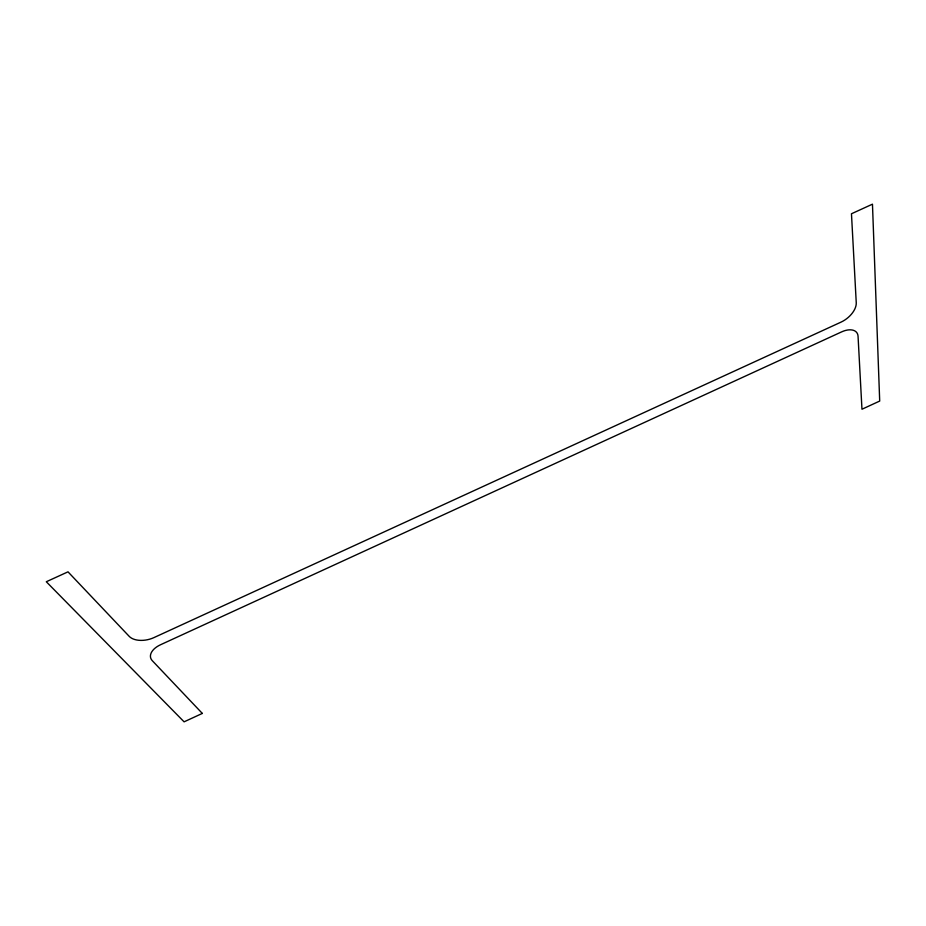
<?xml version="1.0" encoding="UTF-8"?>
<svg xmlns="http://www.w3.org/2000/svg" width="926" height="926" viewBox="0 0 926 926"><rect width="100%" height="100%" fill="white"/><g stroke="black" fill="none" stroke-linecap="round" stroke-linejoin="round"><path stroke-width="1.39" d="M202.319 713.425L184.089 721.829L46.3 581.748L68.003 571.84L129.212 636.359A18.844 11.193 -13.5 0 0 153.936 637.609L840.97 322.155A18.555 10.892 -37.6 0 0 856.249 302.733L851.469 213.767L872.466 204.171L879.7 401.062L861.967 409.234L858.055 336.288A17.953 10.313 -36.7 0 0 841.63 331.878L160.511 644.762A18.231 10.58 -14.5 0 0 152.269 660.666L202.319 713.425"/></g></svg>
